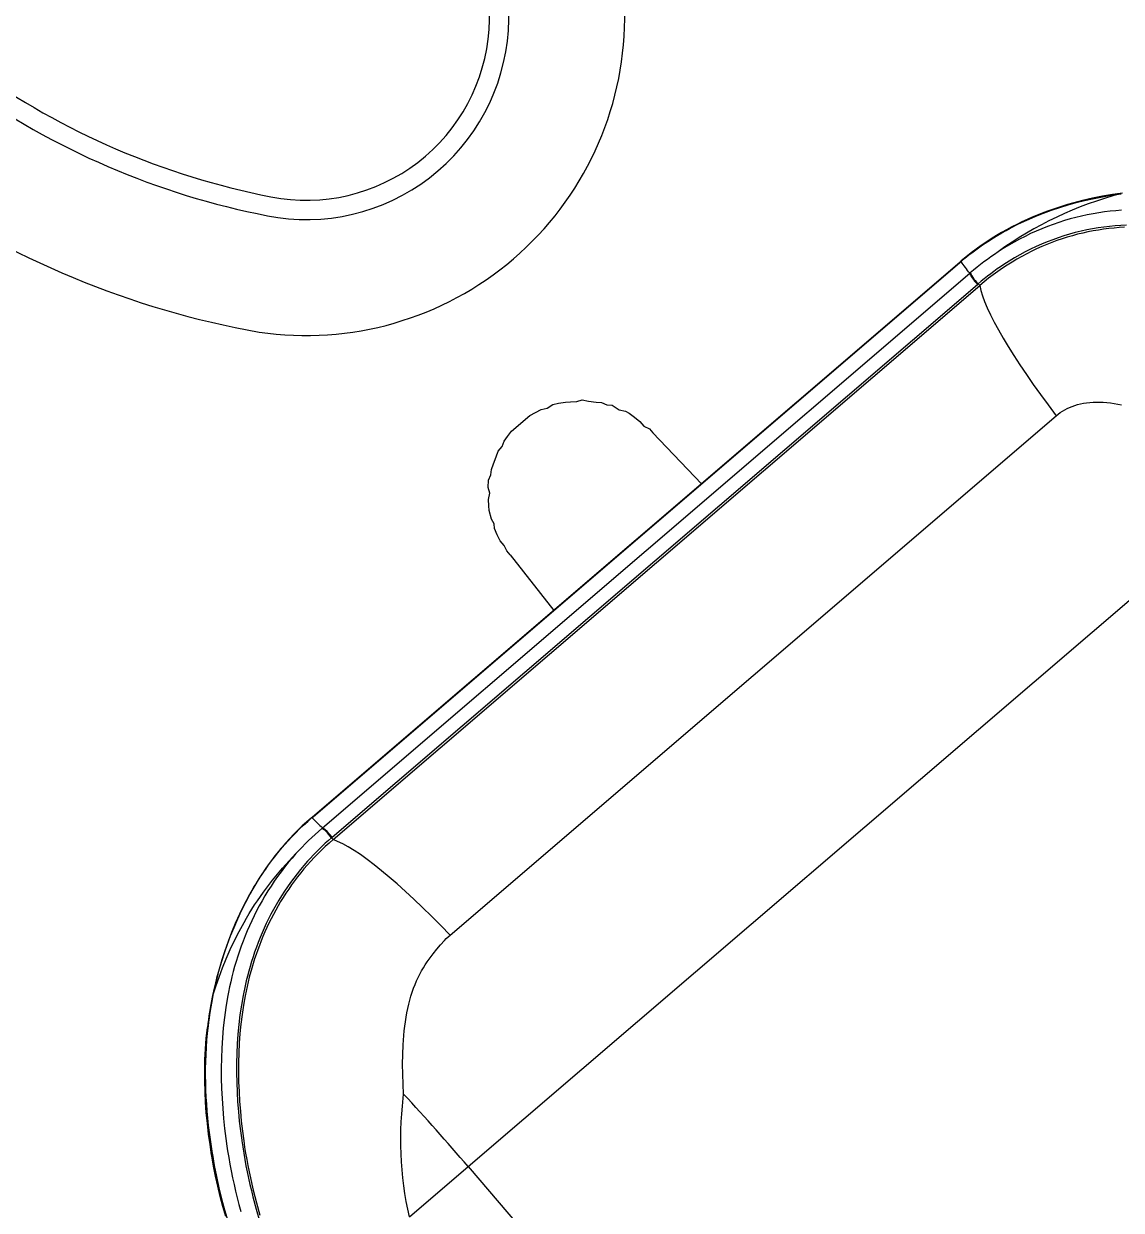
# Model space of a CAD drawing. Extents: x 741 to 1339, y 725 to 848.
# Drawn here: x 1106.5576 to 1106.8417, y 785.8822 to 786.1893 of the extents above; entities that cross this region are included whole.
import ezdxf

# ---------------------------------------------------------------- set-up
doc = ezdxf.new("R2010")
doc.units = 0
doc.header["$MEASUREMENT"] = 0
doc.linetypes.add('CONTINU', pattern=[0])
for name, color, linetype in [('Lay Out', 31, 'CONTINUOUS'), ('PAREDES', 7, 'CONTINUOUS'), ('PENA-008', 8, 'CONTINUOUS')]:
    doc.layers.add(name, color=color, linetype=linetype)
doc.layers.add('MOCHO', color=3, linetype='CONTINUOUS', lineweight=15)

# ---------------------------------------------------------------- blocks, each defined once
blk = doc.blocks.new('*E421')
at = {"layer": 'MOCHO', "lineweight": 13, "extrusion": (0, 0, -1)}
for centre, major_axis, ratio, start_param, end_param in [((394.7119794706086, 319.3539355786515), (-2.799997091293335, -0.003922162111848593), 0.170936587383689, 3.141592741012573, 3.394771575927734), ((394.7232557157258, 318.9550860913469), (-2.788946628570557, -8.821478331810795e-06), 0.1649005914843016, 3.141640901565552, 3.395039796829224), ((394.7050062040071, 98.24699435550701), (-2.807202816009527, -0.0008936797385104005), 0.1663215459855109, 2.889029026031494, 3.141645193099976), ((394.7119947293977, 97.85671267826092), (-2.799997329711914, 0.003846788080409169), 0.1730251873906201, 2.888415336608887, 3.141592502593994)]:
    blk.add_ellipse(centre, major_axis=major_axis, ratio=ratio, start_param=start_param, end_param=end_param, dxfattribs=at)
blk = doc.blocks.new('A$C12870BC7')
at = {"layer": 'Lay Out', "linetype": 'CONTINU', "ltscale": 0.6}
for p, q in [((0.5479356830069833, 0.5404259097342816), (0.5492809387026796, 0.5407927976514344)), ((0.5492809387026796, 0.5407927976514344), (0.550993082315415, 0.5411596855683598)), ((0.550993082315415, 0.5411596855683598), (0.5572301769045112, 0.5411596855683598)), ((0.5572301769045112, 0.5411596855683598), (0.5605321681575219, 0.5404259097342816)), ((0.5405979246668835, 0.5370016225090382), (0.5419431803625798, 0.5377353983431163)), ((0.5419431803625798, 0.5377353983431163), (0.5436553239753152, 0.5387137661216599)), ((0.5436553239753152, 0.5387137661216599), (0.5450005796710116, 0.5394475419557381)), ((0.5450005796710116, 0.5394475419557381), (0.5465904273112869, 0.5396921339004308)), ((0.5465904273112869, 0.5396921339004308), (0.5479356830069833, 0.5404259097342816)), ((0.5605321681575219, 0.5404259097342816), (0.5618774238532183, 0.5396921339004308)), ((0.5618774238532183, 0.5396921339004308), (0.56358956746584, 0.5394475419557381)), ((0.56358956746584, 0.5394475419557381), (0.5649348231615363, 0.5387137661216599)), ((0.5649348231615363, 0.5387137661216599), (0.5665246708019254, 0.537735398342889)), ((0.5665246708019254, 0.537735398342889), (0.5675030385805826, 0.5370016225090382)), ((0.5369290454968336, 0.5340665191729528), (0.53827430119253, 0.5354117748686491)), ((0.53827430119253, 0.5354117748686491), (0.5396195568882263, 0.5360232547302672)), ((0.5396195568882263, 0.5360232547302672), (0.5405979246668835, 0.5370016225090382)), ((0.5675030385805826, 0.5370016225090382), (0.5688482942762789, 0.5360232547302672)), ((0.5688482942762789, 0.5360232547302672), (0.5701935499719752, 0.5354117748686491)), ((0.5701935499719752, 0.5354117748686491), (0.5711719177506325, 0.5340665191729528)), ((0.5339939421608619, 0.5302753440305565), (0.5349723099395192, 0.5316205997262529)), ((0.5349723099395192, 0.5316205997262529), (0.5363175656352155, 0.5325989675050238)), ((0.5363175656352155, 0.5325989675050238), (0.5369290454968336, 0.5340665191729528)), ((0.5711719177506325, 0.5340665191729528), (0.5725171734463288, 0.5325989675047964)), ((0.5725171734463288, 0.5325989675047964), (0.573495541224986, 0.5316205997262529)), ((0.573495541224986, 0.5316205997262529), (0.5742293170589505, 0.5302753440305565)), ((0.5322817985481265, 0.5272179447222385), (0.5332601663267837, 0.529296976252013)), ((0.5332601663267837, 0.529296976252013), (0.5339939421608619, 0.5302753440305565)), ((0.5742293170589505, 0.5302753440305565), (0.5752076848376078, 0.5292969762517856)), ((0.5752076848376078, 0.5292969762517856), (0.5758191646993396, 0.5272179447222385)), ((0.5313034307694693, 0.5248943212479986), (0.5320372066034338, 0.5258726890265422)), ((0.5320372066034338, 0.5258726890265422), (0.5322817985481265, 0.5272179447222385)), ((0.5758191646993396, 0.5272179447222385), (0.5767975324779968, 0.5258726890265422)), ((0.5767975324779968, 0.5258726890265422), (0.5771644203950359, 0.5248943212477712)), ((0.5303250629906984, 0.5214700340225278), (0.5306919509077375, 0.5231821776351495)), ((0.5306919509077375, 0.5231821776351495), (0.5313034307694693, 0.5248943212479986)), ((0.5771644203950359, 0.5248943212477712), (0.5775313083119613, 0.5231821776351495)), ((0.5775313083119613, 0.5231821776351495), (0.5778981962290004, 0.5214700340223004)), ((0.529958175073773, 0.5184126347142097), (0.5303250629906984, 0.5198801863821387)), ((0.5303250629906984, 0.5198801863821387), (0.5303250629906984, 0.5214700340225278)), ((0.5778981962290004, 0.5214700340223004), (0.5778981962290004, 0.5198801863821387)), ((0.5778981962290004, 0.5198801863821387), (0.5785096760906185, 0.5184126347139824)), ((0.529958175073773, 0.5170673790185134), (0.5291032649323029, 0.4987936747454711)), ((0.529958175073773, 0.5170673790185134), (0.529958175073773, 0.5184126347142097)), ((0.5785096760906185, 0.5184126347139824), (0.5785096760906185, 0.517067379018286)), ((0.5795248818835148, 0.4987936747454711), (0.5785096760906185, 0.517067379018286)), ((0.4327922675410605, 0.4973669108412793), (0.4341061641151214, 0.4976236203135755)), ((0.4343837243658868, 0.4977740693982611), (0.4329589898455311, 0.4975017657102541)), ((0.4341061641151214, 0.4976236203135755), (0.4354379284253014, 0.4978578692330444)), ((0.4358377400012046, 0.4980211507395467), (0.4343837243658868, 0.4977740693982611)), ((0.4354379284253014, 0.4978578692330444), (0.4367873544815097, 0.498068574244158)), ((0.4373127437415292, 0.4982400343215119), (0.4358377400012046, 0.4980211507395467)), ((0.4367873544815097, 0.498068574244158), (0.4381540760790017, 0.4982546367325682)), ((0.438808262572536, 0.4984292705837703), (0.4373127437415292, 0.4982400343215119)), ((0.4381540760790017, 0.4982546367325682), (0.4395375896863811, 0.4984149428262441)), ((0.4403234496459731, 0.4985874252249829), (0.438808262572536, 0.4984292705837703)), ((0.4395375896863811, 0.4984149428262441), (0.4409372697039657, 0.4985484244277956)), ((0.4418573741915566, 0.4987131402358642), (0.4403234496459731, 0.4985874252249829)), ((0.4409372697039657, 0.4985484244277956), (0.442352398981086, 0.498653998181922)), ((0.443409029146494, 0.4988050423489909), (0.4418573741915566, 0.4987131402358642)), ((0.442352398981086, 0.498653998181922), (0.4437822222204773, 0.4987306722841964)), ((0.444977476111319, 0.4988619108821837), (0.443409029146494, 0.4988050423489909)), ((0.4437822222204773, 0.4987306722841964), (0.4452260070128773, 0.4987774549306465)), ((0.4465601058778361, 0.4988825556704484), (0.444977476111319, 0.4988619108821837)), ((0.4452260070128773, 0.4987774549306465), (0.4466815713887513, 0.4987934611263114)), ((0.4465601058778361, 0.4988825556704484), (0.4469553475245789, 0.4988827692898354)), ((0.4466815713887513, 0.4987934611263114), (0.4470717548334164, 0.4987936747456985)), ((0.4469545464518774, 0.4988827692898354), (0.6676588903512197, 0.4988827692893807)), ((0.4470717548334164, 0.4987936747456985), (0.6675432307102369, 0.4987936747452437)), ((0.6675432307102369, 0.4987936747452437), (0.667941295184562, 0.498793445867264)), ((0.6676580816493356, 0.4988827692893807), (0.6680613035060219, 0.498882540411401)), ((0.667941295184562, 0.498793445867264), (0.6692850221806452, 0.4987798047434495)), ((0.6697167622259599, 0.4988600493413884), (0.6680613035060219, 0.498882540411401)), ((0.6692850221806452, 0.4987798047434495), (0.6706187319530841, 0.4987399494687139)), ((0.6713565733255678, 0.4987980539426786), (0.6697167622259599, 0.4988600493413884)), ((0.6706187319530841, 0.4987399494687139), (0.6719413335173954, 0.4986745361598111)), ((0.672978699791372, 0.4986978511904141), (0.6713565733255678, 0.4987980539426786)), ((0.6719413335173954, 0.4986745361598111), (0.6732518732152926, 0.4985843277431883)), ((0.6745814174096836, 0.4985609059028917), (0.672978699791372, 0.4986978511904141)), ((0.6732518732152926, 0.4985843277431883), (0.6745494736816795, 0.4984701329208434)), ((0.6745494736816795, 0.4984701329208434), (0.6758334330241382, 0.4983327909117321)), ((0.6761632689912744, 0.4983888049673766), (0.6745814174096836, 0.4985609059028917)), ((0.6758334330241382, 0.4983327909117321), (0.6771031561601717, 0.4981731561934026)), ((0.6777231406634314, 0.4981831810462296), (0.6761632689912744, 0.4983888049673766)), ((0.6771031561601717, 0.4981731561934026), (0.6783582234800747, 0.4979921137605885)), ((0.6792601550609447, 0.4979456973187695), (0.6777231406634314, 0.4981831810462296)), ((0.6783582234800747, 0.4979921137605885), (0.6795983527013618, 0.4977905333492032)), ((0.6807740222716916, 0.4976779406722613), (0.6792601550609447, 0.4979456973187695)), ((0.6795983527013618, 0.4977905333492032), (0.6808234217556333, 0.4975692541784298)), ((0.6822646278567959, 0.497381467476103), (0.6807740222716916, 0.4976779406722613)), ((0.4217350456415829, 0.4941959903944877), (0.4240801287858744, 0.4950200271905629)), ((0.4235082696794166, 0.4949366240773685), (0.422242254365699, 0.4944922499710316)), ((0.4248036118836467, 0.4953665178409352), (0.4235082696794166, 0.4949366240773685)), ((0.4240801287858744, 0.4950200271905629), (0.4252754513401555, 0.4954085398267267)), ((0.4261062781811802, 0.4957736611393244), (0.4248036118836467, 0.4953665178409352)), ((0.4252754513401555, 0.4954085398267267), (0.4264865206950503, 0.4957805274768958)), ((0.4274406822167407, 0.4961646151398469), (0.4261062781811802, 0.4957736611393244)), ((0.4264865206950503, 0.4957805274768958), (0.4277137030554172, 0.4961353035078133)), ((0.4287820441409735, 0.4965310181689944), (0.4274406822167407, 0.4961646151398469)), ((0.4277137030554172, 0.4961353035078133), (0.4289574256600304, 0.4964721202513971)), ((0.4301577987868654, 0.496879187257278), (0.4287820441409735, 0.4965310181689944)), ((0.4289574256600304, 0.4964721202513971), (0.4302181233767328, 0.4967902300400198)), ((0.4315400001608509, 0.4972008522827451), (0.4301577987868654, 0.496879187257278)), ((0.4302181233767328, 0.4967902300400198), (0.4314962997371481, 0.4970887936542709)), ((0.4314962997371481, 0.4970887936542709), (0.4327922675410605, 0.4973669108412793)), ((0.4329589898455311, 0.4975017657102541), (0.4315400001608509, 0.4972008522827451)), ((0.4468240555217449, 0.4950133744723786), (0.4470218136718245, 0.4950133592140133)), ((0.4470218136718245, 0.4950133592140133), (0.6676779177354888, 0.4950133592133312)), ((0.4470428246646065, 0.4949786308045674), (0.4470218136718245, 0.4950133592140133)), ((0.4471039198101039, 0.4948414413807001), (0.4470428246646065, 0.4949786308045674)), ((0.4471793274547622, 0.4945854185421155), (0.4471039198101039, 0.4948414413807001)), ((0.4472603960131778, 0.4941602549222495), (0.4471793274547622, 0.4945854185421155)), ((0.6676779177354888, 0.4950133592133312), (0.6678797880588832, 0.4950133744719238)), ((0.6808234217556333, 0.4975692541784298), (0.6820334993062147, 0.4973290849500387)), ((0.6820334993062147, 0.4973290849500387), (0.6832287150508023, 0.497070773332112)), ((0.6837322998745208, 0.4970577425495009), (0.6822646278567959, 0.497381467476103)), ((0.6832287150508023, 0.497070773332112), (0.685575270643028, 0.4965026983404783)), ((0.6851771375052635, 0.4967081696766087), (0.6837322998745208, 0.4970577425495009)), ((0.6865997129438597, 0.4963340305737489), (0.6851771375052635, 0.4967081696766087)), ((0.685575270643028, 0.4965026983404783), (0.687864644902163, 0.4958705070148568)), ((0.6880002169220347, 0.4959366069574713), (0.6865997129438597, 0.4963340305737489)), ((0.687864644902163, 0.4958705070148568), (0.6900988443246092, 0.4951791736355204)), ((0.6893793589611619, 0.4955169974418965), (0.6880002169220347, 0.4959366069574713)), ((0.690737474749028, 0.4950763158992828), (0.6893793589611619, 0.4955169974418965)), ((0.6900988443246092, 0.4951791736355204), (0.6922803865674609, 0.4944329705897559)), ((0.6920754492800256, 0.4946154473241364), (0.690737474749028, 0.4950763158992828)), ((0.6933936945345636, 0.4941353530041539), (0.6920754492800256, 0.4946154473241364)), ((0.4161383244382364, 0.4920109692072998), (0.413808438787612, 0.4909139420895059)), ((0.4150342326219629, 0.4913852474974334), (0.4172154696943267, 0.4923749919060043)), ((0.4173295271899065, 0.4925396009043794), (0.4161383244382364, 0.4920109692072998)), ((0.4172154696943267, 0.4923749919060043), (0.4194479601616763, 0.4933129946466721)), ((0.4185286948931548, 0.4930499071097216), (0.4173295271899065, 0.4925396009043794)), ((0.419752367792114, 0.4935481590778323), (0.4185286948931548, 0.4930499071097216)), ((0.4194479601616763, 0.4933129946466721), (0.4217350456415829, 0.4941959903944877)), ((0.4209838530572938, 0.4940267580621054), (0.419752367792114, 0.4935481590778323)), ((0.4207202009546904, 0.4912747604974044), (0.4219969277549467, 0.4916378524258249)), ((0.422242254365699, 0.4944922499710316), (0.4209838530572938, 0.4940267580621054)), ((0.4219969277549467, 0.4916378524258249), (0.4232791018496869, 0.4919811387853912)), ((0.4232791018496869, 0.4919811387853912), (0.4245658992783206, 0.4923043449221183)), ((0.4256968613620415, 0.4918021715123047), (0.4242842878883835, 0.4913448429156375)), ((0.4245658992783206, 0.4923043449221183), (0.425856496080371, 0.4926072419582539)), ((0.4271254562899571, 0.4922319584659505), (0.4256968613620415, 0.4918021715123047)), ((0.425856496080371, 0.4926072419582539), (0.427150022519811, 0.4928896620501888)), ((0.4285693097456829, 0.4926333492994814), (0.4271254562899571, 0.4922319584659505)), ((0.427150022519811, 0.4928896620501888), (0.4284455936020208, 0.4931514220952664)), ((0.4284455936020208, 0.4931514220952664), (0.4297422938151954, 0.493392461059571)), ((0.4300275519931915, 0.4930055810862228), (0.4285693097456829, 0.4926333492994814)), ((0.4297422938151954, 0.493392461059571), (0.4310392000185743, 0.4936127331675522)), ((0.4314992217452414, 0.4933478603827695), (0.4300275519931915, 0.4930055810862228)), ((0.4310392000185743, 0.4936127331675522), (0.432335404329649, 0.4938122384192098)), ((0.4329831517243861, 0.4936595158140022), (0.4314992217452414, 0.4933478603827695)), ((0.432335404329649, 0.4938122384192098), (0.4336300141245033, 0.4939910378484598)), ((0.4344780525850069, 0.4939398760045748), (0.4329831517243861, 0.4936595158140022)), ((0.4336300141245033, 0.4939910378484598), (0.4362108644117484, 0.4942870685472514)), ((0.4359825739474559, 0.494188422164612), (0.4344780525850069, 0.4939398760045748)), ((0.4374953654319711, 0.4944047117967472), (0.4359825739474559, 0.494188422164612)), ((0.4362108644117484, 0.4942870685472514), (0.4374953654319711, 0.4944047117967472)), ((0.4471717592248865, 0.4915365663180324), (0.4471412879448167, 0.4909113939152263)), ((0.4471717592248865, 0.4915365815766251), (0.4473627883642735, 0.4915367951960121)), ((0.447332919795997, 0.4935256222320419), (0.4472603960131778, 0.4941602549222495)), ((0.4473792217987125, 0.4925472912023139), (0.447332919795997, 0.4935256222320419)), ((0.4473627883642735, 0.4915367951960121), (0.4473792217987125, 0.4925472912023139)), ((0.4473627883642735, 0.4915367951960121), (0.6673411849137096, 0.49153679519533)), ((0.6673411849137096, 0.49153679519533), (0.66753618127035, 0.4915365815759429)), ((0.66753618127035, 0.4915365815759429), (0.6675662787164924, 0.4909113939145442)), ((0.6784572665843029, 0.4942271788247723), (0.6768496586077504, 0.4944506399649669)), ((0.6800552235420696, 0.4939666242032814), (0.6784572665843029, 0.4942271788247723)), ((0.6816417137160329, 0.493669266012617), (0.6800552235420696, 0.4939666242032814)), ((0.6832150815561704, 0.4933355009745952), (0.6816417137160329, 0.493669266012617)), ((0.6847737859509948, 0.4929657868449482), (0.6832150815561704, 0.4933355009745952)), ((0.6863164383744902, 0.4925606576721435), (0.6847737859509948, 0.4929657868449482)), ((0.6878417723689267, 0.4921206780218341), (0.6863164383744902, 0.4925606576721435)), ((0.6893486588031124, 0.491646519269139), (0.6878417723689267, 0.4921206780218341)), ((0.6908361058729611, 0.4911388375305847), (0.6893486588031124, 0.491646519269139)), ((0.6922803865674609, 0.4944329705897559), (0.6944120639413427, 0.4936355904417411)), ((0.6946931107657406, 0.4936367500897774), (0.6933936945345636, 0.4941353530041539)), ((0.6944120639413427, 0.4936355904417411), (0.6964965466885928, 0.4927902374820547)), ((0.6959740794366667, 0.4931204625415972), (0.6946931107657406, 0.4936367500897774)), ((0.697237485542189, 0.4925870549252664), (0.6959740794366667, 0.4931204625415972)), ((0.6964965466885928, 0.4927902374820547), (0.6985364745345919, 0.4918996735043635)), ((0.6984836952867113, 0.4920372443914545), (0.697237485542189, 0.4925870549252664)), ((0.6997135936650807, 0.4914714581791628), (0.6984836952867113, 0.4920372443914545)), ((0.6985364745345919, 0.4918996735043635), (0.700534410911871, 0.4909662178051946)), ((0.700927516364743, 0.4908903218875054), (0.6997135936650807, 0.4914714581791628)), ((0.4093137952748407, 0.4885581169414905), (0.407141575992398, 0.4873040490551972)), ((0.4087668380856826, 0.4881306492839173), (0.4108128540843268, 0.4892610468023264)), ((0.4115348876218263, 0.4897621063396542), (0.4093137952748407, 0.4885581169414905)), ((0.4107908970626681, 0.4877000841452315), (0.4132167893704377, 0.4886996855627928)), ((0.4108128540843268, 0.4892610468023264), (0.4129010446537791, 0.4903465232143986)), ((0.413808438787612, 0.4909139420895059), (0.4115348876218263, 0.4897621063396542)), ((0.4129010446537791, 0.4903465232143986), (0.4150342326219629, 0.4913852474974334)), ((0.4132167893704377, 0.4886996855627928), (0.4156833761720122, 0.4896309592927679)), ((0.4156833761720122, 0.4896309592927679), (0.4169306082379194, 0.490069870846142)), ((0.4174830890140697, 0.4886763400152319), (0.4161782407470014, 0.4880726973951965)), ((0.4169306082379194, 0.490069870846142), (0.418186293528322, 0.4904903958736355)), ((0.4188067968215705, 0.4892578577698856), (0.4174830890140697, 0.4886763400152319)), ((0.418186293528322, 0.4904903958736355), (0.4194497301508022, 0.4908921529115702)), ((0.4201491658087093, 0.4898163961816095), (0.4188067968215705, 0.4892578577698856)), ((0.4194497301508022, 0.4908921529115702), (0.4207202009546904, 0.4912747604974044)), ((0.4215098602876992, 0.4903510244801197), (0.4201491658087093, 0.4898163961816095)), ((0.4228884072442156, 0.4908608118953595), (0.4215098602876992, 0.4903510244801197)), ((0.4242842878883835, 0.4913448429156375), (0.4228884072442156, 0.4908608118953595)), ((0.4275676484268729, 0.4885624045878245), (0.4262543469354227, 0.488141726975087)), ((0.4288937823403671, 0.4889573715811508), (0.4275676484268729, 0.4885624045878245)), ((0.4301007242634682, 0.4886733340852203), (0.4288556207621355, 0.4883269655031341)), ((0.4302320773004453, 0.4893259718380847), (0.4288937823403671, 0.4889573715811508)), ((0.4313570275242569, 0.4889965249635821), (0.4301007242634682, 0.4886733340852203)), ((0.431581739863816, 0.4896675950181049), (0.4302320773004453, 0.4893259718380847)), ((0.4326242635201538, 0.4892960346064825), (0.4313570275242569, 0.4889965249635821)), ((0.4329419765869602, 0.4899816307795533), (0.431581739863816, 0.4896675950181049)), ((0.4339020279003876, 0.489571435775602), (0.4326242635201538, 0.4892960346064825)), ((0.4343117498900142, 0.4902675603327822), (0.4329419765869602, 0.4899816307795533)), ((0.43518972558212, 0.4898222249392035), (0.4339020279003876, 0.489571435775602)), ((0.435689900124828, 0.4905248801465092), (0.4343117498900142, 0.4902675603327822)), ((0.4364868072585182, 0.4900479748587401), (0.43518972558212, 0.4898222249392035)), ((0.4370753286775084, 0.490753178240098), (0.435689900124828, 0.4905248801465092)), ((0.437792769398186, 0.4902482430366177), (0.4364868072585182, 0.4900479748587401)), ((0.4384669598217101, 0.490952134184468), (0.4370753286775084, 0.490753178240098)), ((0.439107169503643, 0.4904227243025758), (0.437792769398186, 0.4902482430366177)), ((0.4404295421899747, 0.4905710677101212), (0.439107169503643, 0.4904227243025758)), ((0.4417593991842637, 0.4906929833475857), (0.4404295421899747, 0.4905710677101212)), ((0.443096206437815, 0.490788211820032), (0.4417593991842637, 0.4906929833475857)), ((0.4444393154635122, 0.4908565089904329), (0.443096206437815, 0.490788211820032)), ((0.4457879785932732, 0.4908976459817183), (0.4444393154635122, 0.4908565089904329)), ((0.4471412803155204, 0.4909114244321842), (0.4457879785932732, 0.4908976459817183)), ((0.4471412879448167, 0.4909113939152263), (0.6675662787164924, 0.4909113939145442)), ((0.6690641168436855, 0.4908945942754741), (0.6675662787164924, 0.4909113939145442)), ((0.6705564542716616, 0.4908442716505448), (0.6690641168436855, 0.4908945942754741)), ((0.6720421466107496, 0.4907605633668624), (0.6705564542716616, 0.4908442716505448)), ((0.6735201105055353, 0.4906436372680361), (0.6720421466107496, 0.4907605633668624)), ((0.6749893007467449, 0.490493706973453), (0.6735201105055353, 0.4906436372680361)), ((0.676448748417954, 0.490311016619458), (0.6749893007467449, 0.490493706973453)), ((0.6774820025187296, 0.4907726938966022), (0.6759033170816906, 0.4909941561695774)), ((0.6778975303781749, 0.4900958408598086), (0.676448748417954, 0.490311016619458)), ((0.6790516701657339, 0.4905126275480285), (0.6774820025187296, 0.4907726938966022)), ((0.6793347921498594, 0.4898485153821781), (0.6778975303781749, 0.4900958408598086)), ((0.680610504258027, 0.4902142012604287), (0.6790516701657339, 0.4905126275480285)), ((0.6807597097725306, 0.4895693453565997), (0.6793347921498594, 0.4898485153821781)), ((0.6821567729526237, 0.4898777659798412), (0.680610504258027, 0.4902142012604287)), ((0.6821715432076303, 0.489258742763937), (0.6807597097725306, 0.4895693453565997)), ((0.6836888741042344, 0.4895037947210454), (0.6821567729526237, 0.4898777659798412)), ((0.6835695829335577, 0.4889170585497737), (0.6821715432076303, 0.489258742763937)), ((0.6849531728335592, 0.4885447199533388), (0.6835695829335577, 0.4889170585497737)), ((0.6852053810402481, 0.4890927757565038), (0.6836888741042344, 0.4895037947210454)), ((0.6863217178251375, 0.488142154213179), (0.6849531728335592, 0.4885447199533388)), ((0.6867050120445697, 0.488645304168827), (0.6852053810402481, 0.4890927757565038)), ((0.6881866303567108, 0.4881620055580385), (0.6867050120445697, 0.488645304168827)), ((0.6923031980665542, 0.4905983804744807), (0.6908361058729611, 0.4911388375305847)), ((0.6937491877162643, 0.4900258957682269), (0.6923031980665542, 0.4905983804744807)), ((0.6951734034466313, 0.4894221615970906), (0.6937491877162643, 0.4900258957682269)), ((0.6965753112093012, 0.4887879561456572), (0.6951734034466313, 0.4894221615970906)), ((0.6979544227314705, 0.4881241186333369), (0.6965753112093012, 0.4887879561456572)), ((0.700534410911871, 0.4909662178051946), (0.7024928582191592, 0.4899917776999843)), ((0.7021263331218393, 0.4902940949121017), (0.700927516364743, 0.4908903218875054)), ((0.7044803425049508, 0.4890581999323018), (0.7021263331218393, 0.4902940949121017)), ((0.7024928582191592, 0.4899917776999843), (0.7044142120452648, 0.4889779400757703)), ((0.7044142120452648, 0.4889779400757703), (0.7063006238425373, 0.4879260324248804)), ((0.7067798789435642, 0.4877663671895931), (0.7044803425049508, 0.4890581999323018)), ((0.4028575764564835, 0.4844836627685396), (0.4047913354657453, 0.4857408281361728)), ((0.4050151017765415, 0.4860016268940086), (0.4029316260920837, 0.4846522389841681)), ((0.4037900250930875, 0.4843275222531389), (0.4060747455011438, 0.4855102717804272)), ((0.4047913354657453, 0.4857408281361728), (0.4067604027083576, 0.4869568259955628)), ((0.407141575992398, 0.4873040490551972), (0.4050151017765415, 0.4860016268940086)), ((0.4060747455011438, 0.4855102717804272), (0.4084092087101112, 0.4866357102769285)), ((0.4067604027083576, 0.4869568259955628), (0.4087668380856826, 0.4881306492839173)), ((0.4084092087101112, 0.4866357102769285), (0.4107908970626681, 0.4877000841452315)), ((0.411148267043302, 0.4854535863494363), (0.4099377927710179, 0.4847514957077834)), ((0.4123774482708882, 0.4861374888257757), (0.411148267043302, 0.4854535863494363)), ((0.4136254432632427, 0.4868024859863596), (0.4123774482708882, 0.4861374888257757)), ((0.414892358830059, 0.4874478149045132), (0.4136254432632427, 0.4868024859863596)), ((0.4161782407470014, 0.4880726973951965), (0.414892358830059, 0.4874478149045132)), ((0.4199017030040864, 0.4856787259277695), (0.4186771451105074, 0.4851195771748422)), ((0.4204707545414408, 0.4852934786167822), (0.4193218636874576, 0.4847789610578417)), ((0.4211420687325358, 0.4862167111023297), (0.4199017030040864, 0.4856787259277695)), ((0.4216320505785802, 0.4857886636207382), (0.4204707545414408, 0.4852934786167822)), ((0.4223979218666614, 0.4867327850311227), (0.4211420687325358, 0.4862167111023297)), ((0.422805736540397, 0.48626404305584), (0.4216320505785802, 0.4857886636207382)), ((0.4236689114605383, 0.4872261542705161), (0.4223979218666614, 0.4867327850311227)), ((0.4239916903584913, 0.4867191439073082), (0.422805736540397, 0.48626404305584)), ((0.4249545797580936, 0.4876960711524276), (0.4236689114605383, 0.4872261542705161)), ((0.4251898052232832, 0.4871534779022255), (0.4239916903584913, 0.4867191439073082)), ((0.4262543469354227, 0.488141726975087), (0.4249545797580936, 0.4876960711524276)), ((0.4263999590666003, 0.4875665567681295), (0.4251898052232832, 0.4871534779022255)), ((0.4276219535275345, 0.4879578769732831), (0.4263999590666003, 0.4875665567681295)), ((0.4288556207621355, 0.4883269655031341), (0.4276219535275345, 0.4879578769732831)), ((0.6876746914890077, 0.4877098190852536), (0.6863217178251375, 0.488142154213179)), ((0.6890115674059984, 0.487248172325522), (0.6876746914890077, 0.4877098190852536)), ((0.6896491602505535, 0.487643566557395), (0.6881866303567108, 0.4881620055580385)), ((0.6903319030788566, 0.486757686947854), (0.6890115674059984, 0.487248172325522)), ((0.6910917167313642, 0.4870907195766137), (0.6896491602505535, 0.487643566557395)), ((0.6916353170443585, 0.4862388664842143), (0.6903319030788566, 0.486757686947854)), ((0.6925135063558514, 0.4865042275419142), (0.6910917167313642, 0.4870907195766137)), ((0.6929214583562384, 0.4856921992070653), (0.6916353170443585, 0.4862388664842143)), ((0.6939138272317109, 0.485884883896702), (0.6925135063558514, 0.4865042275419142)), ((0.694190006585643, 0.4851181581311863), (0.6929214583562384, 0.4856921992070653)), ((0.6952921147932898, 0.4852335126015674), (0.6939138272317109, 0.485884883896702)), ((0.6993104175838312, 0.4874314425033077), (0.6979544227314705, 0.4881241186333369)), ((0.700642990596009, 0.48671075171616), (0.6993104175838312, 0.4874314425033077)), ((0.7019519891826462, 0.4859628244569336), (0.700642990596009, 0.48671075171616)), ((0.703237306534163, 0.4851884694273991), (0.7019519891826462, 0.4859628244569336)), ((0.7063006238425373, 0.4879260324248804), (0.7081539398929522, 0.486837214394896)), ((0.7090285739674869, 0.4864207633945767), (0.7067798789435642, 0.4877663671895931)), ((0.7081539398929522, 0.486837214394896), (0.7099758233760554, 0.4857124472735137)), ((0.7112295097992387, 0.4850232043122702), (0.7090285739674869, 0.4864207633945767)), ((0.7099758233760554, 0.4857124472735137), (0.7108754509192181, 0.4851368498275548)), ((0.4008885855064932, 0.4832569076468332), (0.3988837980501216, 0.4818164263258637)), ((0.3990886895620065, 0.4818485455268871), (0.4009572793988241, 0.4831860470435601)), ((0.3993768163433629, 0.4818047688106759), (0.4015569700601986, 0.4830912000345648)), ((0.4029316260920837, 0.4846522389841681), (0.4008885855064932, 0.4832569076468332)), ((0.4009572793988241, 0.4831860470435601), (0.4028575764564835, 0.4844836627685396)), ((0.4015569700601986, 0.4830912000345648), (0.4037900250930875, 0.4843275222531389)), ((0.406416811178417, 0.4825427780267688), (0.4052793184446841, 0.4817744653742153)), ((0.4075722326822984, 0.4832954506882885), (0.406416811178417, 0.4825427780267688)), ((0.4087458270929005, 0.4840318882761636), (0.4075722326822984, 0.4832954506882885)), ((0.4099377927710179, 0.4847514957077834), (0.4087458270929005, 0.4840318882761636)), ((0.4139392806638966, 0.4826857809496374), (0.41279507417795, 0.4820314037244913)), ((0.4148508556342563, 0.4825365678059512), (0.4137640364716049, 0.4819319486400815)), ((0.4150995696381301, 0.4833224277654296), (0.4139392806638966, 0.4826857809496374)), ((0.415949988428963, 0.4831239600937494), (0.4148508556342563, 0.4825365678059512)), ((0.4162759868764283, 0.4839407338306643), (0.4150995696381301, 0.4833224277654296)), ((0.4170614958897545, 0.4836937745576648), (0.415949988428963, 0.4831239600937494)), ((0.4174685323785639, 0.4845400125118573), (0.4162759868764283, 0.4839407338306643)), ((0.4181854543092527, 0.4842455839584687), (0.4170614958897545, 0.4836937745576648)), ((0.4186771451105074, 0.4851195771748422), (0.4174685323785639, 0.4845400125118573)), ((0.4193218636874576, 0.4847789610578417), (0.4181854543092527, 0.4842455839584687)), ((0.6954407175958863, 0.4845172925631829), (0.694190006585643, 0.4851181581311863)), ((0.6966478655091919, 0.4845509223585083), (0.6952921147932898, 0.4852335126015674)), ((0.6966733930262876, 0.4838900602590144), (0.6954407175958863, 0.4845172925631829)), ((0.6979807131748998, 0.4838379676450728), (0.6966478655091919, 0.4845509223585083)), ((0.6978878497744176, 0.4832369952673758), (0.6966733930262876, 0.4838900602590144)), ((0.6990839962891755, 0.4825585858609571), (0.6978878497744176, 0.4832369952673758)), ((0.6992903831367698, 0.4830954571630315), (0.6979807131748998, 0.4838379676450728)), ((0.7002617410193466, 0.481855320312448), (0.6990839962891755, 0.4825585858609571)), ((0.7005767075510789, 0.4823242301317947), (0.6992903831367698, 0.4830954571630315)), ((0.7018395185738768, 0.4815251105114982), (0.7005767075510789, 0.4823242301317947)), ((0.7044988968747816, 0.4843884648125965), (0.703237306534163, 0.4851884694273991)), ((0.7057367754630945, 0.4835635887973382), (0.7044988968747816, 0.4843884648125965)), ((0.7069510185918375, 0.4827145890494791), (0.7057367754630945, 0.4835635887973382)), ((0.708141733070704, 0.4818421979785086), (0.7069510185918375, 0.4827145890494791)), ((0.3988837980501216, 0.4818164263258637), (0.3969147460659883, 0.4803308865721334)), ((0.3972502810933634, 0.4804714481306434), (0.3993768163433629, 0.4818047688106759)), ((0.3972502963518423, 0.4804714481306434), (0.3990886895620065, 0.4818485455268871)), ((0.4019711322814032, 0.4793803718385021), (0.4009021350792068, 0.478554320916615)), ((0.403056807054611, 0.4801927816365748), (0.4019711322814032, 0.4793803718385021)), ((0.4041594340521328, 0.4809909704865873), (0.403056807054611, 0.4801927816365748)), ((0.4052793184446841, 0.4817744653742153), (0.4041594340521328, 0.4809909704865873)), ((0.4083777151086565, 0.4792488433283921), (0.4073126851237134, 0.4785147097784517)), ((0.4095376836538094, 0.4793483899641302), (0.4074961536624073, 0.4779623968459106)), ((0.4094582935334188, 0.4799680845553809), (0.4083777151086565, 0.4792488433283921)), ((0.4105546492760936, 0.4806719604448659), (0.4094582935334188, 0.4799680845553809)), ((0.4116268202521383, 0.480672479234741), (0.4095376836538094, 0.4793483899641302)), ((0.4116668891462609, 0.4813599369483796), (0.4105546492760936, 0.4806719604448659)), ((0.412689408872609, 0.4813104840595912), (0.4116268202521383, 0.480672479234741)), ((0.41279507417795, 0.4820314037244913), (0.4116668891462609, 0.4813599369483796)), ((0.4137640364716049, 0.4819319486400815), (0.412689408872609, 0.4813104840595912)), ((0.7014210534478593, 0.4811277021538132), (0.7002617410193466, 0.481855320312448)), ((0.7025619030576422, 0.4803761891403298), (0.7014210534478593, 0.4811277021538132)), ((0.7030787551712478, 0.4806989375213249), (0.7018395185738768, 0.4815251105114982)), ((0.7036843356243594, 0.4796012848039624), (0.7025619030576422, 0.4803761891403298)), ((0.7042944020845994, 0.4798465198635), (0.7030787551712478, 0.4806989375213249)), ((0.7047883816649687, 0.4788034163830304), (0.7036843356243594, 0.4796012848039624)), ((0.7054865661235112, 0.478968589946831), (0.7042944020845994, 0.4798465198635)), ((0.3998496323455925, 0.4777152086949314), (0.3977927217582078, 0.4759997687022093)), ((0.4009021350792068, 0.478554320916615), (0.3998496323455925, 0.4777152086949314)), ((0.4052281108252487, 0.4770032915612461), (0.403202480219818, 0.4754372783315972)), ((0.4055006281325291, 0.4765163156450996), (0.4035492912992709, 0.4750118400584284)), ((0.4062629136665805, 0.4777660653683284), (0.4052281108252487, 0.4770032915612461)), ((0.4074961536624073, 0.4779623968459106), (0.4055006281325291, 0.4765163156450996)), ((0.4073126851237134, 0.4785147097784517), (0.4062629136665805, 0.4777660653683284)), ((0.7058741327307985, 0.477983072150451), (0.7047883816649687, 0.4788034163830304)), ((0.7066554303905264, 0.4780658801810347), (0.7054865661235112, 0.478968589946831)), ((0.3868007529529791, 0.4712633843326017), (0.3887746876660572, 0.4732451314119004)), ((0.389825771356584, 0.4740783843590322), (0.3884939154951894, 0.4727795632104659)), ((0.3887746876660572, 0.4732451314119004), (0.3897866332326316, 0.4742190069516852)), ((0.3897866332326316, 0.4742190069516852), (0.3908148291314433, 0.4751802179130351)), ((0.3911862064406364, 0.4753551569349526), (0.389825771356584, 0.4740783843590322)), ((0.395797547174368, 0.4742375918385875), (0.3938612857666044, 0.4724317908437712)), ((0.3977927217582078, 0.4759997687022093), (0.395797547174368, 0.4742375918385875)), ((0.4012341759036531, 0.4738206067895732), (0.3993210769411348, 0.4721567558795101)), ((0.4016410598071047, 0.4734513351572929), (0.3997749265932384, 0.471837303340422)), ((0.403202480219818, 0.4754372783315972), (0.4012341759036531, 0.4738206067895732)), ((0.4035492912992709, 0.4750118400584284), (0.4016410598071047, 0.4734513351572929)), ((0.3859143240364915, 0.4701208562849075), (0.3846649252595284, 0.468762526877768)), ((0.384890843022788, 0.469238531912211), (0.3868007529529791, 0.4712633843326017)), ((0.387190379461515, 0.4714600972736349), (0.3859143240364915, 0.4701208562849075)), ((0.3884939154951894, 0.4727795632104659), (0.387190379461515, 0.4714600972736349)), ((0.3919811299656999, 0.4705850817358765), (0.3901543942707235, 0.4686997685526109)), ((0.3938612857666044, 0.4724317908437712), (0.3919811299656999, 0.4705850817358765)), ((0.3974610013628421, 0.4704488078237006), (0.3956517366822823, 0.4686994786404881)), ((0.3979494573561055, 0.4701716519239341), (0.3961633093452406, 0.4684562271898045)), ((0.3993210769411348, 0.4721567558795101), (0.3974610013628421, 0.4704488078237006)), ((0.3997749265932384, 0.471837303340422), (0.3979494573561055, 0.4701716519239341)), ((0.3812503413816444, 0.4650673844482895), (0.3830417993602282, 0.4671727256031915)), ((0.3834411455508757, 0.4673855362909904), (0.38224199310622, 0.4659902049536555)), ((0.3830417993602282, 0.4671727256031915), (0.384890843022788, 0.469238531912211)), ((0.3846649252595284, 0.468762526877768), (0.3834411455508757, 0.4673855362909904)), ((0.3901543942707235, 0.4686997685526109), (0.3883784236979295, 0.4667777738684578)), ((0.3938911009299204, 0.4669111791772735), (0.3921769579119996, 0.4650858930424562)), ((0.3956517366822823, 0.4686994786404881), (0.3938911009299204, 0.4669111791772735)), ((0.3961633093452406, 0.4684562271898045), (0.3944152618784642, 0.4666927686096329)), ((0.3795141650494429, 0.462924568349095), (0.3812503413816444, 0.4650673844482895)), ((0.3810668575843579, 0.4645771584657865), (0.3799151439026787, 0.4631470224264973)), ((0.38224199310622, 0.4659902049536555), (0.3810668575843579, 0.4645771584657865)), ((0.3866505327463869, 0.4648204251750627), (0.3849682190174804, 0.4628287600526306)), ((0.3883784236979295, 0.4667777738684578), (0.3866505327463869, 0.4648204251750627)), ((0.3921769579119996, 0.4650858930424562), (0.3905070798833208, 0.4632252071230738)), ((0.3927041705661054, 0.4648828630711392), (0.3910290588623297, 0.4630280364263086)), ((0.3944152618784642, 0.4666927686096329), (0.3927041705661054, 0.4648828630711392)), ((0.3761985174660936, 0.4585319280950131), (0.3778309815845091, 0.4607457421241321)), ((0.3787861349103991, 0.4617001172650959), (0.3776792355251359, 0.4602368244450332)), ((0.3778309815845091, 0.4607457421241321), (0.3795141650494429, 0.462924568349095)), ((0.3799151439026787, 0.4631470224264973), (0.3787861349103991, 0.4617001172650959)), ((0.3833295446782472, 0.4608039991835682), (0.3817327549979268, 0.4587470580788846)), ((0.3849682190174804, 0.4628287600526306), (0.3833295446782472, 0.4608039991835682)), ((0.3888793306500133, 0.461330220033247), (0.3872919402228376, 0.4594021677132929)), ((0.3893890265140385, 0.461129707718797), (0.3877832648193476, 0.4591891739232921)), ((0.3905070798833208, 0.4632252071230738), (0.3888793306500133, 0.461330220033247)), ((0.3910290588623297, 0.4630280364263086), (0.3893890265140385, 0.461129707718797)), ((0.374614392363867, 0.4562833246220777), (0.3761985174660936, 0.4585319280950131)), ((0.3765938048883868, 0.4587573270682839), (0.3755290648154528, 0.45726159461789)), ((0.3776792355251359, 0.4602368244450332), (0.3765938048883868, 0.4587573270682839)), ((0.3817327549979268, 0.4587470580788846), (0.3801760342117291, 0.4566583792366288)), ((0.3872919402228376, 0.4594021677132929), (0.3857434743002273, 0.45744220981193)), ((0.3877832648193476, 0.4591891739232921), (0.3862111329200957, 0.4572076099461952)), ((0.3730769430982832, 0.4540005725641691), (0.374614392363867, 0.4562833246220777)), ((0.3744845575504883, 0.4557497796790955), (0.3734599168886348, 0.4542221874226158)), ((0.3755290648154528, 0.45726159461789), (0.3744845575504883, 0.4557497796790955)), ((0.3801760342117291, 0.4566583792366288), (0.378657856466873, 0.454538328860977)), ((0.3842323917708086, 0.4554510024452298), (0.3827573498841161, 0.4534290491451571)), ((0.3846720509920374, 0.4551861449190397), (0.3831655917965122, 0.4531257401286126)), ((0.3857434743002273, 0.45744220981193), (0.3842323917708086, 0.4554510024452298)), ((0.3862111329200957, 0.4572076099461952), (0.3846720509920374, 0.4551861449190397)), ((0.3701364569390648, 0.449333904408391), (0.3715849795042345, 0.4516844806228306)), ((0.3724548376596317, 0.4526790314676106), (0.3714690604682005, 0.4511205406920595)), ((0.3715849795042345, 0.4516844806228306), (0.3730769430982832, 0.4540005725641691)), ((0.3734599168886348, 0.4542221874226158), (0.3724548376596317, 0.4526790314676106)), ((0.3771771536664232, 0.4523874715175822), (0.3757330560741252, 0.4502062497038111)), ((0.378657856466873, 0.454538328860977), (0.3771771536664232, 0.4523874715175822)), ((0.3827573498841161, 0.4534290491451571), (0.3813173110602861, 0.4513768992183174)), ((0.3831655917965122, 0.4531257401286126), (0.3816914349045533, 0.45102731108706)), ((0.4459118473222929, 0.4512492463743598), (0.4475430526121613, 0.4516131622633708)), ((0.4475430526121613, 0.4516131622633708), (0.4491024894162479, 0.4519028606730586)), ((0.4491024894162479, 0.4519028606730586), (0.4505918590605802, 0.4521366365782029)), ((0.4505918590605802, 0.4521366365782029), (0.4520193019696421, 0.4523191743467265)), ((0.4520193019696421, 0.4523191743467265), (0.4527136031328496, 0.4523867238495001)), ((0.4527136031328496, 0.4523867238495001), (0.4533970249656818, 0.4524324536573801)), ((0.4533970249656818, 0.4524324536573801), (0.4540700023362092, 0.4524492685550427)), ((0.4540700099655055, 0.4524492380380849), (0.6607231951831523, 0.4524492380374028)), ((0.6607231951831523, 0.4524492380374028), (0.6613728422645977, 0.4524331708075948)), ((0.6613728422645977, 0.4524331708075948), (0.6620305000731719, 0.4523841298992153)), ((0.6620305000731719, 0.4523841298992153), (0.6626953446483981, 0.4523008946298575)), ((0.6626953446483981, 0.4523008946298575), (0.66336659780535, 0.4521823511270355)), ((0.66336659780535, 0.4521823511270355), (0.6640435195053556, 0.452027400776629)), ((0.6640435195053556, 0.452027400776629), (0.6647252323830912, 0.4518351128088085)), ((0.6647252323830912, 0.4518351128088085), (0.6654106378245501, 0.4516047395554921)), ((0.6654106378245501, 0.4516047395554921), (0.6660985990694712, 0.4513356554168837)), ((0.3686724469679916, 0.4468558279354653), (0.3700210872099774, 0.4491421352304457)), ((0.370383416212178, 0.4493497427602193), (0.3689025150508201, 0.4468460167020254)), ((0.3701367621095528, 0.4493343469057578), (0.370018203348252, 0.4491373440528292)), ((0.3705013188568387, 0.4495450976921944), (0.3703828058710883, 0.4493490561265077)), ((0.3714690604682005, 0.4511205406920595), (0.3705012730811745, 0.4495450976921944)), ((0.374963904202616, 0.4490091724187693), (0.3740228344979073, 0.4475143402214741)), ((0.3750249993481134, 0.4491048739055401), (0.3749638736855445, 0.4490091876773619)), ((0.3757330560741252, 0.4502062497038111), (0.3750244958167173, 0.4491043245984798)), ((0.3799114513388417, 0.4492951172305908), (0.3785391603786934, 0.447184160937482)), ((0.3802493666965461, 0.4488916359787396), (0.3788393108799823, 0.4467194014380453)), ((0.3813173110602861, 0.4513768992183174), (0.3799114513388417, 0.4492951172305908)), ((0.3816914349045533, 0.45102731108706), (0.3802493666965461, 0.4488916359787396)), ((0.437933926039193, 0.4481273820945404), (0.4388475456523224, 0.4486189203105511)), ((0.4388475456523224, 0.4486189203105511), (0.439759143510571, 0.4490719765192495)), ((0.439759143510571, 0.4490719765192495), (0.4406666597125763, 0.4494869321838593)), ((0.4406666597125763, 0.4494869321838593), (0.4415679656937641, 0.4498645960066057)), ((0.4415679656937641, 0.4498645960066057), (0.4424609481480388, 0.4502061276352975)), ((0.4424609481480388, 0.4502061276352975), (0.4433436082081812, 0.4505131292155653)), ((0.4433436082081812, 0.4505131292155653), (0.4442141072217396, 0.4507876606485439)), ((0.4442141072217396, 0.4507876606485439), (0.4450707057163186, 0.4510321327816342)), ((0.4450707057163186, 0.4510321327816342), (0.4459118473222929, 0.4512492463743598)), ((0.6660985990694712, 0.4513356554168837), (0.6667879488402946, 0.4510274331544366)), ((0.6667879488402946, 0.4510274331544366), (0.667477519859915, 0.4506798286315785)), ((0.667477519859915, 0.4506798286315785), (0.6681661295922936, 0.4502927808143937)), ((0.6681661295922936, 0.4502927808143937), (0.6688525802429126, 0.4498663965123484)), ((0.6688525802429126, 0.4498663965123484), (0.6695356816466642, 0.4494010114131157)), ((0.6695356816466642, 0.4494010114131157), (0.6702142360091443, 0.4488970985310203)), ((0.6702142360091443, 0.4488970985310203), (0.6708870531651314, 0.4483554207925096)), ((0.3673631279522738, 0.4445318625937631), (0.3686724469679916, 0.4468558279354653)), ((0.3689025150508201, 0.4468460167020254), (0.3674678014533015, 0.4442962098896857)), ((0.3730999682167635, 0.4460036849309432), (0.3721953511350762, 0.4444775727515804)), ((0.3740228344979073, 0.4475143402214741), (0.3730999682167635, 0.4460036849309432)), ((0.3776080087171181, 0.4457095920652279), (0.3767529971093495, 0.4443155882199932)), ((0.3779808966204996, 0.4453587832515638), (0.3771370847721869, 0.4439829980886003)), ((0.3784787060914709, 0.4470893291870794), (0.3776080087171181, 0.4457095920652279)), ((0.3788393108799823, 0.4467193861794527), (0.3779808966204996, 0.4453587832515638)), ((0.3785391603786934, 0.447184160937482), (0.3784785687647059, 0.4470894665137308)), ((0.4333882427507092, 0.4451160200733426), (0.4342910974724532, 0.4457868002159699)), ((0.4342910974724532, 0.4457868002159699), (0.4351978202310534, 0.446425140728266)), ((0.4351978202310534, 0.446425140728266), (0.4361078006853063, 0.4470292563626259)), ((0.4361078006853063, 0.4470292563626259), (0.4370201919869601, 0.4475972855787091)), ((0.4370201919869601, 0.4475972855787091), (0.437933926039193, 0.4481273820945404)), ((0.6708870531651314, 0.4483554207925096), (0.6715529505787003, 0.4477769089678674)), ((0.6715529505787003, 0.4477769089678674), (0.6722108448945505, 0.4471625853784786)), ((0.6722108448945505, 0.4471625853784786), (0.6728597900836917, 0.4465136249307449)), ((0.6728597900836917, 0.4465136249307449), (0.6734989011517314, 0.4458312330484802)), ((0.6734989011517314, 0.4458312330484802), (0.6741273999136297, 0.4451167372235574)), ((0.3674678014533015, 0.4442962098896857), (0.3660811217013702, 0.4417030688582742)), ((0.3660947017911553, 0.4421727416038408), (0.3673631279522738, 0.4445318625937631)), ((0.371309044286761, 0.4429363241126936), (0.3704411087059611, 0.4413802747017286)), ((0.3721953511350762, 0.4444775727515804), (0.371309044286761, 0.4429363241126936)), ((0.3759137170438294, 0.4429076075632707), (0.375090229554587, 0.4414859247483633)), ((0.3763079516277799, 0.4425922443097221), (0.3754935887381521, 0.4411867660515014)), ((0.3767529971093495, 0.4443155882199932), (0.3759137170438294, 0.4429076075632707)), ((0.3771370847721869, 0.4439829980886003), (0.3763079516277799, 0.4425922443097221)), ((0.4298258800305916, 0.4421413700702175), (0.4307082425494286, 0.4429256431428854)), ((0.4307082425494286, 0.4429256431428854), (0.4315963422748723, 0.443683839391511)), ((0.4315963422748723, 0.443683839391511), (0.4324898206312469, 0.4444144787387501)), ((0.4324898206312469, 0.4444144787387501), (0.4333882427507092, 0.4451160200733426)), ((0.6741273999136297, 0.4451167372235574), (0.6747445692184897, 0.4443714802066694)), ((0.6747445692184897, 0.4443714802066694), (0.6753497758376739, 0.4435968962991552)), ((0.3636835644797998, 0.4373533050673046), (0.3648679008938984, 0.4397795178040411)), ((0.3660811217013702, 0.4417030688582742), (0.364743498116411, 0.4390679821335794)), ((0.3648679008938984, 0.4397795178040411), (0.3660947017911553, 0.4421727416038408)), ((0.3695916206852985, 0.4398097602063586), (0.3687606717759877, 0.4382251163140296)), ((0.3704411087059611, 0.4413802747017286), (0.3695916206852985, 0.4398097602063586)), ((0.3742826109343582, 0.4400508296876211), (0.3734909069586934, 0.438602627551532)), ((0.3746941029132245, 0.4397667769333253), (0.3739096009626905, 0.4383325363501314)), ((0.375090229554587, 0.4414859247483633), (0.3742826109343582, 0.4400508296876211)), ((0.3754935887381521, 0.4411867660515014), (0.3746941029132245, 0.4397667769333253)), ((0.4263581354416033, 0.4387684267149012), (0.4272156036723231, 0.4396449223297765)), ((0.4272156036723231, 0.4396449223297765), (0.4280794041921467, 0.4404998729035157)), ((0.4280794041921467, 0.4404998729035157), (0.4289495217423678, 0.4413323781825653)), ((0.4289495217423678, 0.4413323781825653), (0.4298258800305916, 0.4421413700702175)), ((0.3634561056051666, 0.4363924603103584), (0.3622202564010308, 0.4336781513093371)), ((0.3625426080602097, 0.4348952935583981), (0.3636835644797998, 0.4373533050673046)), ((0.364743498116411, 0.4390679821335794), (0.3634561056051666, 0.4363924603103584)), ((0.3679483535291297, 0.4366267092298273), (0.3671548185300821, 0.4350149051581553)), ((0.3687606717759877, 0.4382251163140296), (0.3679483535291297, 0.4366267092298273)), ((0.3727152091786934, 0.4371416082519914), (0.3719556396626444, 0.4356680769594874)), ((0.3731402049547228, 0.4368842884382644), (0.3723860827330441, 0.4354223231100747)), ((0.3734909069586934, 0.438602627551532), (0.3727152091786934, 0.4371416082519914)), ((0.3739096009626905, 0.4383325363501314), (0.3731402049547228, 0.4368842884382644)), ((0.4229943624614521, 0.4350652888170004), (0.4246627298958288, 0.4369545692175194)), ((0.4246627298958288, 0.4369545692175194), (0.4263581354416033, 0.4387684267149012)), ((0.3671548185300821, 0.4350149051581553), (0.3663801735885386, 0.4333900550450522)), ((0.3712122747031685, 0.4341823693619205), (0.3697746314682604, 0.4311756154161372)), ((0.3723860827330441, 0.4354223231100747), (0.3709242089559552, 0.4324583693348956)), ((0.3719556396626444, 0.4356680769594874), (0.3712122747031685, 0.4341823693619205)), ((0.4197404813987191, 0.4310808675875393), (0.4213533993429905, 0.4331058497052851)), ((0.4213533993429905, 0.4331058497052851), (0.4229943624614521, 0.4350652888170004)), ((0.3697746314682604, 0.4311756154161372), (0.3684033170538328, 0.4281239937693186)), ((0.3709242089559552, 0.4324583693348956), (0.3695253986743978, 0.4294431011308149)), ((0.4181566156915437, 0.4289945538169064), (0.4197404813987191, 0.4310808675875393)), ((0.4158993301164742, 0.4268726800471683), (0.4173972292778103, 0.4282955072515193)), ((0.4173972292778103, 0.4282955072515193), (0.4181566156915437, 0.4289945461876101)), ((0.4115851186953137, 0.4224123224464762), (0.4129918939284494, 0.4239303933816387)), ((0.4129918939284494, 0.4239303933816387), (0.4144304221579773, 0.4254174132124859)), ((0.4144304221579773, 0.4254174132124859), (0.4158993301164742, 0.4268726800471683)), ((0.4088724270981743, 0.4192858806082), (0.4102115002432924, 0.4208639099285989)), ((0.4102115002432924, 0.4208639099285989), (0.4115851186953137, 0.4224123224464762)), ((0.4075692572692446, 0.4176789668947691), (0.4088724270981743, 0.4192858806082)), ((0.405076090112118, 0.4143815151058021), (0.4063033640236995, 0.4160439240850025)), ((0.4063033640236995, 0.4160439240850025), (0.4075692572692446, 0.4176789668947691)), ((0.4027426492246491, 0.4109777266362613), (0.4038887477680078, 0.412692533400346)), ((0.4038887477680078, 0.412692533400346), (0.405076090112118, 0.4143815151058021)), ((0.4005791425616394, 0.4074736514926514), (0.4016390304227002, 0.409237850111154)), ((0.4016390304227002, 0.409237850111154), (0.4027426492246491, 0.4109777266362613)), ((0.398595350839571, 0.4038751413200004), (0.3995641910650534, 0.4056858479314229)), ((0.3995641910650534, 0.4056858479314229), (0.4005791425616394, 0.4074736514926514)), ((0.398595350839571, 0.4038751413200004), (0.4186453310797447, 0.4038751413200004)), ((0.4186453310797447, 0.4038751413200004), (0.4186453310791762, 0.1556179701617708)), ((0.4186453310797447, 0.4038751413200004), (0.6974328862494872, 0.4038751413193182))]:
    blk.add_line(p, q, dxfattribs=at)
for points in [[(0.5126538310211686, 0.777412434684507, 0.3401593093441144), (0.4729971887197166, 0.6921998711457178, 0.1095067268028012), (0.5180848263578923, 0.6031417766080409, 0.4563417198936291), (0.6426913218803634, 0.6031417766080409, 0.109506726802788), (0.6877789595185391, 0.6921998711457178, 0.3266145305219306), (0.6481223236617666, 0.7774124315060504, 0.2322432998430484)], [(0.5262072728903036, 0.7506459757858153, 0.3357984880341346), (0.5021835774561509, 0.6991572789361413, 0.1083163766346907), (0.5409985025768833, 0.6225109389888672, 0.451927921503393), (0.619777645660804, 0.6225109389881851, 0.1078195159714078), (0.6584935532329723, 0.6987757998579269, 0.3187205828899313), (0.6342202593484103, 0.7508151682100248, 0.2298436181067822)], [(0.5284726516458136, 0.7461878925751222, 0.3345918956362035), (0.5070509810320232, 0.7003058037457919, 0.1080560500823758), (0.544811828737295, 0.6257462067094508, 0.4507670874516383), (0.6159643195014155, 0.6257462067101329, 0.1074514992916129), (0.653607340954693, 0.6998532690554526, 0.3165805739499905), (0.6318908764239382, 0.7463876026970553, 0.2292804431322897)]]:
    blk.add_lwpolyline(points, format="xyb", close=True, dxfattribs=at)
for centre, radius, start, end in [((1.565825017468057, 0.5976203672760363), 1.1234984664329, 185.0464625890608, 185.2400161483472), ((-0.310770846820958, 0.5650855238714172), 0.9809546420673225, 355.9037193182514, 356.1250449612342), ((0.4469055208016357, 0.4219932698668032), 0.07302022667385803, 90.0639528787357, 97.40431599691124), ((0.6678015957326693, 0.4220077349507534), 0.07300571581387866, 82.88066695987135, 89.93862892817883), ((0.4473395877725466, 0.4239610172467252), 0.06757594579289931, 90.14230881856194, 97.54462192238154), ((0.6673792473113167, 0.424325490071638), 0.06721132801154579, 82.71383229919792, 89.86621526635834), ((0.4539771007893592, 0.4065800510677633), 0.09324899108475149, 127.729783129839, 132.6398538249497), ((0.4540486709142328, 0.4070091208707396), 0.09285913569834445, 127.7098791245737, 132.6068386498631)]:
    blk.add_arc(centre, radius, start, end, dxfattribs=at)
for centre, major_axis, ratio, start_param, end_param in [((0.4467100514308981, 0.4923023002793485), (5.951468378676706e-06, -0.002799945581295167), 0.1708434231947235, 1.29343092441331, 2.888601779982725), ((0.6677963391700246, 0.4923024986396882), (5.496569901170625e-10, -0.002799952018293314), 0.169001064869211, 3.394535779724306, 4.989390850098526), ((0.6679921518578453, 0.4923022850203012), (6.058285686280171e-06, 0.002799945581281468), 0.1687052129468554, 0.252980319856444, 1.848163930572052), ((0.6718565723949155, 0.3966785024374673), (0.02343658184046835, -0.09542034064097558), 0.9586157336452943, 2.464782476884177, 2.837867975710375), ((0.4443285766975009, 0.4331995981003871), (5.54007143984079e-14, -0.05999897284622044), 0.1714219888066305, 1.897405028339482, 2.864591360072048), ((0.670344223407767, 0.433199598099705), (8.630006509411839e-10, -0.05999897284605482), 0.1693032900500732, 3.418594360357395, 4.385780334472413), ((0.3833838192616099, 0.4038751413200004), (1.323575482441791e-08, -0.1514000417878347), 0.2329028695926816, 1.57079633871982, 1.737481443070285)]:
    blk.add_ellipse(centre, major_axis=major_axis, ratio=ratio, start_param=start_param, end_param=end_param, dxfattribs=at)
at = {"layer": 'Lay Out', "linetype": 'CONTINU', "ltscale": 0.6, "extrusion": (0, 0, -1), "xscale": 0.000999982880766, "yscale": 0.000999982880766, "zscale": -0.000999982880766, "rotation": 90.00000000000001}
blk.add_blockref('*E421', (-0.3487089135795145, 0.1013773629904478), dxfattribs=at)
blk = doc.blocks.new('Layout')
at = {"layer": 'PENA-008', "color": 7, "ltscale": 0.2, "rotation": 40.58562502596172}
blk.add_blockref('A$C12870BC7', (1160.880169095587, 500.5578882438629), dxfattribs=at)

msp = doc.modelspace()

# ---------------------------------------------------------------- block references
at = {"layer": 'PAREDES', "color": 7, "lineweight": 0}
msp.add_blockref('Layout', (-54.26272107964405, 284.7565376754262), dxfattribs=at)

doc.saveas('drawing.dxf')
